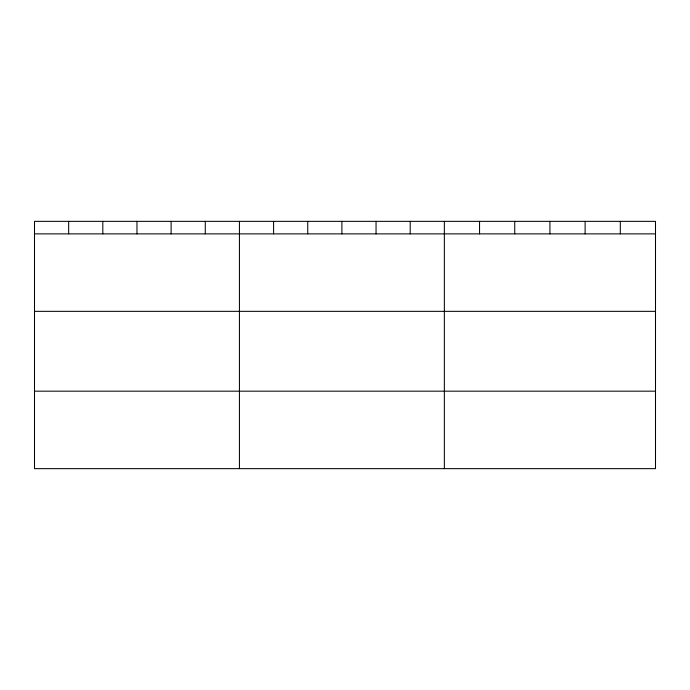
<?xml version="1.0" encoding="UTF-8"?>
<svg xmlns="http://www.w3.org/2000/svg" width="690" height="690" viewBox="0 0 690 690"><rect width="100%" height="100%" fill="white"/><g stroke="black" fill="none" stroke-linecap="round" stroke-linejoin="round"><path stroke-width="1.03" d="M655.5 311.345L655.5 221.352L34.5 221.352L34.5 468.648L655.5 468.648L655.5 311.345L34.5 311.345M34.5 233.876L655.5 233.876M34.5 391.17L655.5 391.17M620.31 221.352L620.31 233.876M585.12 221.352L585.12 233.876M549.93 221.352L549.93 233.876M514.74 221.352L514.74 233.876M479.55 221.352L479.55 233.876M444.36 221.352L444.36 468.648M410.205 221.352L410.205 233.876M376.05 221.352L376.05 233.876M341.895 221.352L341.895 233.876M307.74 221.352L307.74 233.876M273.585 221.352L273.585 233.876M239.43 221.352L239.43 468.648M205.275 221.352L205.275 233.876M171.12 221.352L171.12 233.876M136.965 221.352L136.965 233.876M102.81 221.352L102.81 233.876M68.655 221.352L68.655 233.876"/></g></svg>
